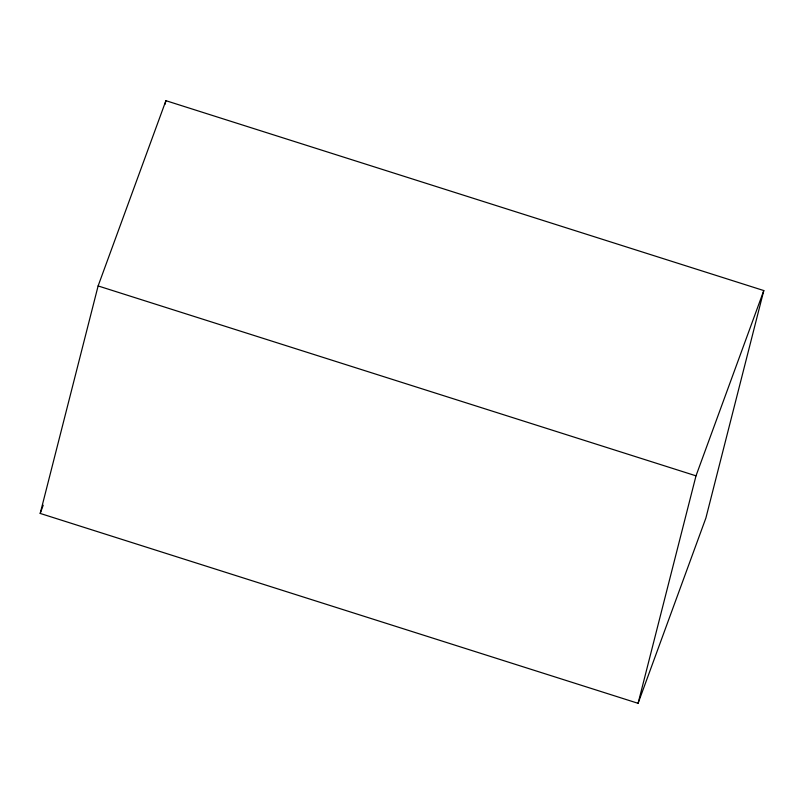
<?xml version="1.0" encoding="UTF-8"?>
<svg xmlns="http://www.w3.org/2000/svg" width="804" height="804" viewBox="0 0 804 804"><rect width="100%" height="100%" fill="white"/><g stroke="black" fill="none" stroke-linecap="round" stroke-linejoin="round"><path stroke-width="1.21" d="M40.2 513.434L98.118 285.943L165.915 100.681L763.8 290.566L705.882 518.057L638.085 703.319L40.2 513.434L43.205 505.224M164.991 104.329L165.915 100.681M638.085 703.319L696.003 475.837L763.8 290.566M98.118 285.943L696.003 475.837"/></g></svg>
